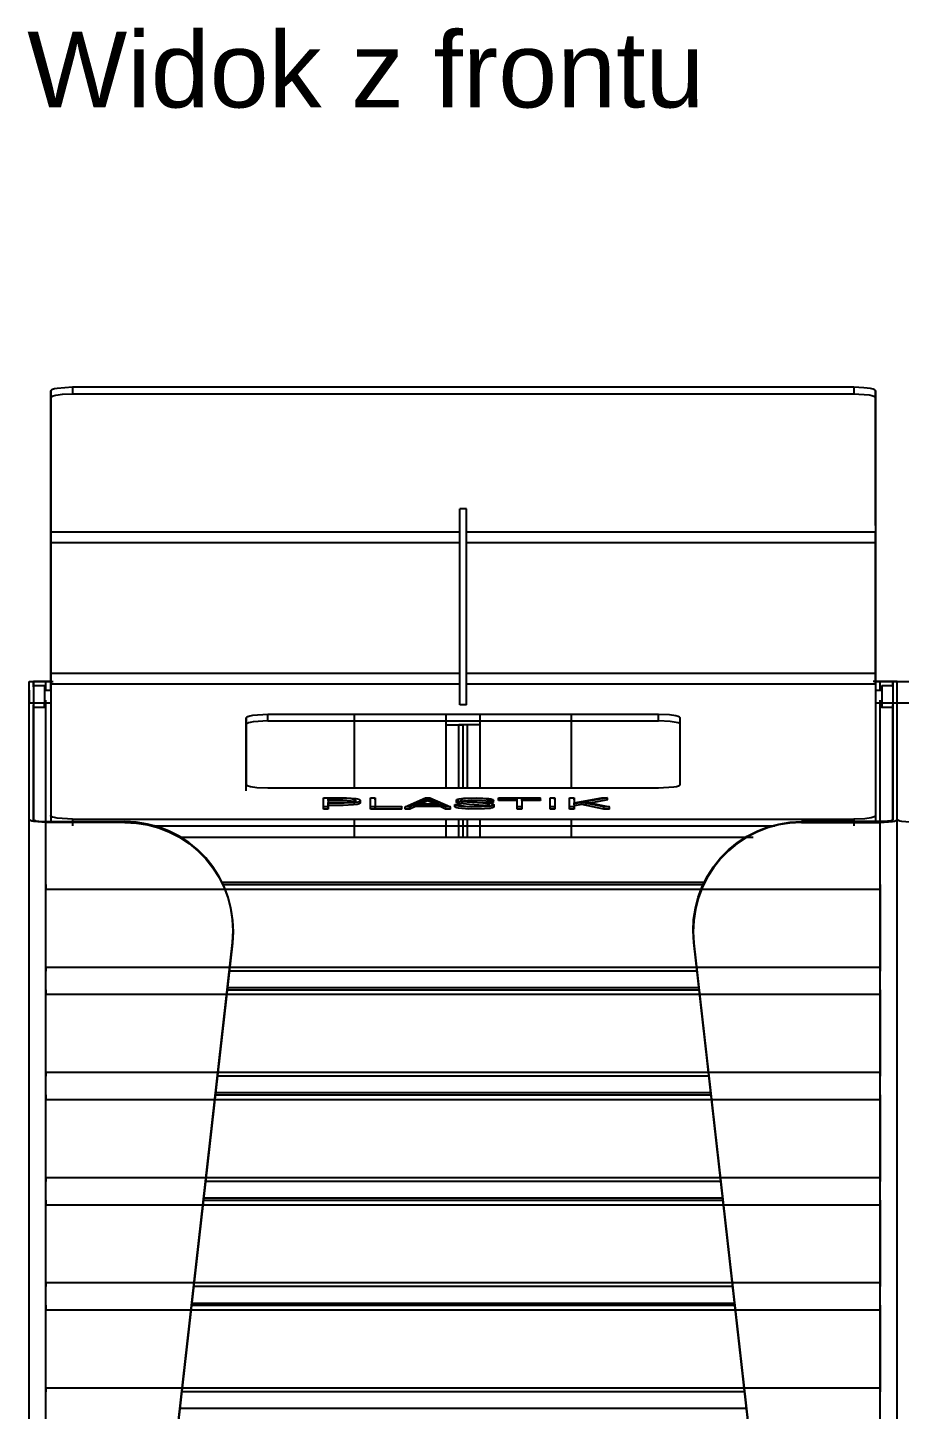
# Model space of a CAD drawing. Header units: millimetres. Extents: x 10366 to 23682, y 24552 to 29690.
# Drawn here: x 12133 to 12534, y 27628 to 28265 of the extents above; entities that cross this region are included whole.
import ezdxf

# ---------------------------------------------------------------- set-up
doc = ezdxf.new("R2010")
doc.units = ezdxf.units.MM
doc.header["$LTSCALE"] = 3
doc.layers.add('DomyÅ›lny', color=7, linetype='Continuous')
doc.styles.get("Standard").update_dxf_attribs({"font": 'arial.ttf'})

msp = doc.modelspace()

# ---------------------------------------------------------------- linework, layer by layer
at = {"layer": 'DomyÅ›lny'}
for p, q in [((12513.38, 28099.29), (12153.38, 28099.29)), ((12153.38, 28099.29), (12153.38, 28096.34)), ((12513.38, 28099.29), (12513.38, 28096.34)), ((12143.38, 28035.55), (12143.38, 28097.6)), ((12143.38, 28097.6), (12143.38, 28094.64)), ((12143.38, 28094.64), (12143.38, 28032.59)), ((12153.38, 28096.34), (12513.38, 28096.34)), ((12523.38, 28035.55), (12523.38, 28097.6)), ((12523.38, 28097.6), (12523.38, 28094.64)), ((12523.38, 28094.64), (12523.38, 28032.59)), ((12334.88, 28043.27), (12331.88, 28043.27)), ((12331.88, 27952.86), (12331.88, 28043.27)), ((12331.88, 28033.8), (12331.88, 28043.27)), ((12334.88, 27952.86), (12334.88, 28043.27)), ((12334.88, 28033.8), (12334.88, 28043.27)), ((12143.38, 28032.59), (12331.88, 28032.59)), ((12334.88, 28032.59), (12523.38, 28032.59)), ((12143.38, 27967.47), (12143.38, 28027.65)), ((12143.38, 28027.65), (12143.38, 27967.47)), ((12143.38, 28027.65), (12331.88, 28027.65)), ((12334.88, 28027.65), (12523.38, 28027.65)), ((12523.38, 27967.47), (12523.38, 28027.65)), ((12523.38, 28027.65), (12523.38, 27967.47)), ((12143.38, 27967.47), (12331.88, 27967.47)), ((12334.88, 27967.47), (12523.38, 27967.47)), ((12133.38, 27963.59), (12135.38, 27963.59)), ((12133.38, 27899.94), (12133.38, 27963.59)), ((12133.38, 27189.82), (12133.38, 27963.59)), ((12135.38, 27963.59), (12135.38, 27899.94)), ((12135.38, 27961.1), (12135.38, 27963.59)), ((12135.38, 27961.67), (12140.38, 27961.67)), ((12140.38, 27959.67), (12143.38, 27959.67)), ((12143.62, 27963.59), (12141.14, 27963.59)), ((12141.14, 27959.67), (12141.14, 27963.59)), ((12141.14, 27963.59), (12144.38, 27963.59)), ((12143.38, 27962.53), (12143.38, 27901.72)), ((12143.38, 27962.53), (12331.88, 27962.53)), ((12334.88, 27962.53), (12523.38, 27962.53)), ((12525.62, 27963.59), (12522.26, 27963.59)), ((12523.01, 27963.59), (12525.62, 27963.59)), ((12523.38, 27962.53), (12523.38, 27901.72)), ((12523.38, 27959.67), (12526.38, 27959.67)), ((12525.62, 27959.67), (12525.62, 27963.59)), ((12526.38, 27961.67), (12531.38, 27961.67)), ((12531.38, 27963.59), (12533.38, 27963.59)), ((12531.38, 27963.59), (12531.38, 27899.94)), ((12531.38, 27961.1), (12531.38, 27963.59)), ((12533.38, 27899.94), (12533.38, 27963.59)), ((12533.38, 27899.94), (12533.38, 27963.59)), ((12533.38, 27963.59), (12535.38, 27963.59)), ((12143.38, 27953.67), (12133.38, 27953.67)), ((12140.38, 27953.67), (12135.38, 27953.67)), ((12135.38, 27899.05), (12135.38, 27952.77)), ((12141.14, 27898.61), (12141.14, 27955.04)), ((12334.88, 27952.86), (12331.88, 27952.86)), ((12533.38, 27953.67), (12523.38, 27953.67)), ((12525.62, 27898.61), (12525.62, 27955.04)), ((12531.38, 27953.67), (12526.38, 27953.67)), ((12531.38, 27899.05), (12531.38, 27952.77)), ((12543.38, 27953.67), (12533.38, 27953.67)), ((12140.38, 27951.67), (12135.38, 27951.67)), ((12233.38, 27946.72), (12233.38, 27916.16)), ((12233.38, 27943.77), (12233.38, 27946.72)), ((12423.38, 27948.42), (12243.38, 27948.42)), ((12243.38, 27945.46), (12243.38, 27948.42)), ((12243.38, 27945.46), (12423.38, 27945.46)), ((12283.38, 27914.47), (12283.38, 27948.42)), ((12325.62, 27943.59), (12325.62, 27948.42)), ((12325.62, 27943.59), (12325.62, 27948.42)), ((12341.14, 27943.59), (12341.14, 27948.42)), ((12341.14, 27943.59), (12341.14, 27948.42)), ((12383.38, 27914.47), (12383.38, 27948.42)), ((12423.38, 27945.46), (12423.38, 27948.42)), ((12433.38, 27916.16), (12433.38, 27946.72)), ((12433.38, 27943.77), (12433.38, 27946.72)), ((12531.38, 27951.67), (12526.38, 27951.67)), ((12233.38, 27913.21), (12233.38, 27943.77)), ((12325.62, 27914.47), (12325.62, 27943.59)), ((12333.38, 27943.59), (12331.38, 27943.59)), ((12331.38, 27914.47), (12331.38, 27943.59)), ((12333.38, 27914.47), (12333.38, 27943.59)), ((12335.38, 27943.59), (12333.38, 27943.59)), ((12333.38, 27914.47), (12333.38, 27943.59)), ((12335.38, 27914.47), (12335.38, 27943.59)), ((12341.14, 27914.47), (12341.14, 27943.59)), ((12243.38, 27914.47), (12423.38, 27914.47)), ((12269.04, 27905.71), (12269.04, 27909.94)), ((12269.04, 27908.96), (12269.04, 27909.94)), ((12269.04, 27904.73), (12269.04, 27908.96)), ((12271.16, 27908.65), (12271.16, 27909.64)), ((12271.16, 27909.64), (12271.16, 27907.74)), ((12271.16, 27906.75), (12271.16, 27907.74)), ((12271.16, 27907.44), (12271.16, 27905.71)), ((12271.16, 27906.45), (12271.16, 27907.44)), ((12285.97, 27908.68), (12285.97, 27907.69)), ((12290.7, 27908.96), (12290.7, 27909.94)), ((12290.7, 27909.94), (12292.82, 27909.94)), ((12290.7, 27905.71), (12290.7, 27909.94)), ((12290.7, 27904.73), (12290.7, 27908.96)), ((12292.82, 27908.96), (12292.82, 27909.94)), ((12292.82, 27909.94), (12292.82, 27906.01)), ((12292.82, 27908.96), (12292.82, 27905.03)), ((12306.58, 27905.71), (12316.04, 27909.94)), ((12317.03, 27909.51), (12312.02, 27907.2)), ((12317.03, 27908.52), (12312.02, 27906.22)), ((12312.02, 27907.2), (12322.05, 27907.2)), ((12316.04, 27909.94), (12318.05, 27909.94)), ((12322.05, 27907.2), (12317.03, 27909.51)), ((12317.03, 27908.52), (12317.03, 27909.51)), ((12322.05, 27906.22), (12317.03, 27908.52)), ((12318.05, 27909.94), (12327.51, 27905.71)), ((12330.32, 27907.93), (12330.32, 27908.91)), ((12332.45, 27907.93), (12332.45, 27908.91)), ((12347.31, 27908.74), (12345.18, 27908.74)), ((12345.18, 27907.75), (12345.18, 27908.74)), ((12347.31, 27907.75), (12345.18, 27907.75)), ((12347.31, 27907.75), (12347.31, 27908.74)), ((12349.74, 27909.94), (12368.97, 27909.94)), ((12349.74, 27908.96), (12349.74, 27909.94)), ((12358.29, 27909.64), (12349.74, 27909.64)), ((12349.74, 27908.65), (12349.74, 27909.64)), ((12349.74, 27908.65), (12349.74, 27908.96)), ((12358.29, 27908.65), (12349.74, 27908.65)), ((12358.29, 27905.71), (12358.29, 27909.64)), ((12358.29, 27908.65), (12358.29, 27909.64)), ((12358.29, 27904.73), (12358.29, 27908.65)), ((12368.97, 27909.64), (12360.41, 27909.64)), ((12360.41, 27909.64), (12360.41, 27905.71)), ((12360.41, 27908.65), (12360.41, 27909.64)), ((12368.97, 27908.65), (12360.41, 27908.65)), ((12360.41, 27908.65), (12360.41, 27904.73)), ((12368.97, 27908.96), (12368.97, 27909.94)), ((12368.97, 27908.65), (12368.97, 27909.64)), ((12368.97, 27908.96), (12368.97, 27908.65)), ((12373.47, 27908.96), (12373.47, 27909.94)), ((12373.47, 27909.94), (12375.59, 27909.94)), ((12373.47, 27905.71), (12373.47, 27909.94)), ((12373.47, 27904.73), (12373.47, 27908.96)), ((12375.59, 27908.96), (12375.59, 27909.94)), ((12375.59, 27909.94), (12375.59, 27905.71)), ((12375.59, 27908.96), (12375.59, 27904.73)), ((12382.37, 27905.71), (12382.37, 27909.94)), ((12382.37, 27909.94), (12384.48, 27909.94)), ((12382.37, 27908.96), (12382.37, 27909.94)), ((12382.37, 27904.73), (12382.37, 27908.96)), ((12384.48, 27909.94), (12384.48, 27907.66)), ((12384.48, 27907.66), (12397.29, 27909.94)), ((12384.48, 27908.96), (12384.48, 27909.94)), ((12388, 27907.81), (12384.48, 27907.23)), ((12384.48, 27906.68), (12384.48, 27907.66)), ((12384.48, 27907.23), (12384.48, 27905.71)), ((12398.18, 27905.71), (12388, 27907.81)), ((12388, 27906.83), (12388, 27907.81)), ((12399.95, 27909.94), (12389.48, 27908.06)), ((12399.95, 27908.96), (12389.48, 27907.07)), ((12389.48, 27908.06), (12400.76, 27905.71)), ((12397.29, 27909.94), (12399.95, 27909.94)), ((12399.95, 27908.96), (12399.95, 27909.94)), ((12143.38, 27901.72), (12143.38, 27898.76)), ((12271.16, 27905.71), (12269.04, 27905.71)), ((12269.04, 27904.73), (12269.04, 27905.71)), ((12271.16, 27904.73), (12269.04, 27904.73)), ((12271.16, 27906.45), (12271.16, 27904.73)), ((12271.16, 27904.73), (12271.16, 27905.71)), ((12305.17, 27905.71), (12290.7, 27905.71)), ((12290.7, 27904.73), (12290.7, 27905.71)), ((12305.17, 27904.73), (12290.7, 27904.73)), ((12292.82, 27906.01), (12305.17, 27906.01)), ((12292.82, 27905.03), (12292.82, 27906.01)), ((12305.17, 27906.01), (12305.17, 27905.71)), ((12305.17, 27905.03), (12305.17, 27906.01)), ((12305.17, 27904.73), (12305.17, 27905.71)), ((12308.79, 27905.71), (12306.58, 27905.71)), ((12306.58, 27904.73), (12306.58, 27905.71)), ((12308.79, 27904.73), (12306.58, 27904.73)), ((12311.37, 27906.9), (12308.79, 27905.71)), ((12311.37, 27905.91), (12308.79, 27904.73)), ((12308.79, 27904.73), (12308.79, 27905.71)), ((12322.72, 27906.9), (12311.37, 27906.9)), ((12311.37, 27905.91), (12311.37, 27906.9)), ((12322.72, 27905.91), (12311.37, 27905.91)), ((12325.31, 27905.71), (12322.72, 27906.9)), ((12322.72, 27905.91), (12322.72, 27906.9)), ((12325.31, 27904.73), (12322.72, 27905.91)), ((12327.51, 27905.71), (12325.31, 27905.71)), ((12325.31, 27904.73), (12325.31, 27905.71)), ((12327.51, 27904.73), (12325.31, 27904.73)), ((12327.51, 27904.73), (12327.51, 27905.71)), ((12329.53, 27906.92), (12331.65, 27906.92)), ((12329.53, 27905.93), (12329.53, 27906.92)), ((12331.65, 27905.93), (12331.65, 27906.92)), ((12345.33, 27905.77), (12345.33, 27906.75)), ((12347.46, 27906.76), (12347.46, 27905.77)), ((12360.41, 27905.71), (12358.29, 27905.71)), ((12358.29, 27904.73), (12358.29, 27905.71)), ((12360.41, 27904.73), (12358.29, 27904.73)), ((12360.41, 27904.73), (12360.41, 27905.71)), ((12375.59, 27905.71), (12373.47, 27905.71)), ((12373.47, 27904.73), (12373.47, 27905.71)), ((12375.59, 27904.73), (12373.47, 27904.73)), ((12375.59, 27904.73), (12375.59, 27905.71)), ((12384.48, 27905.71), (12382.37, 27905.71)), ((12382.37, 27904.73), (12382.37, 27905.71)), ((12384.48, 27904.73), (12382.37, 27904.73)), ((12388, 27906.83), (12384.48, 27906.24)), ((12384.48, 27906.24), (12384.48, 27904.73)), ((12384.48, 27904.73), (12384.48, 27905.71)), ((12398.18, 27904.73), (12388, 27906.83)), ((12400.76, 27905.71), (12398.18, 27905.71)), ((12398.18, 27904.73), (12398.18, 27905.71)), ((12400.76, 27904.73), (12398.18, 27904.73)), ((12400.76, 27904.73), (12400.76, 27905.71)), ((12523.38, 27901.72), (12523.38, 27898.76)), ((12133.38, 27189.82), (12133.38, 27899.94)), ((12141.14, 27898.95), (12177.5, 27898.95)), ((12177.46, 27898.61), (12141.14, 27898.61)), ((12141.14, 27189.82), (12141.14, 27898.61)), ((12153.38, 27900.02), (12153.38, 27897.06)), ((12153.38, 27900.02), (12513.38, 27900.02)), ((12189.79, 27897.06), (12476.97, 27897.06)), ((12283.38, 27891.82), (12283.38, 27900.02)), ((12325.62, 27891.82), (12325.62, 27900.02)), ((12331.38, 27891.82), (12331.38, 27900.02)), ((12333.38, 27891.82), (12333.38, 27900.02)), ((12333.38, 27891.82), (12333.38, 27900.02)), ((12335.38, 27891.82), (12335.38, 27900.02)), ((12341.14, 27891.82), (12341.14, 27900.02)), ((12383.38, 27891.82), (12383.38, 27900.02)), ((12525.62, 27898.95), (12489.26, 27898.95)), ((12489.29, 27898.61), (12525.62, 27898.61)), ((12513.38, 27900.02), (12513.38, 27897.06)), ((12525.62, 27189.82), (12525.62, 27898.61)), ((12533.38, 27189.82), (12533.38, 27899.94)), ((12533.38, 27189.82), (12533.38, 27899.94)), ((12202.57, 27891.82), (12466.98, 27891.82)), ((12202.57, 27891.82), (12466.98, 27891.82)), ((12222.08, 27871), (12444.68, 27871)), ((12222.08, 27871), (12444.68, 27871)), ((12222.58, 27869.96), (12444.18, 27869.96)), ((12141.14, 27867.84), (12525.62, 27867.84)), ((12141.14, 27831.91), (12141.14, 27867.84)), ((12525.62, 27867.84), (12525.62, 27831.91)), ((12154.38, 27198.7), (12227.09, 27843.24)), ((12227.05, 27842.9), (12154.38, 27198.7)), ((12227.05, 27842.9), (12227.09, 27843.24)), ((12439.7, 27842.9), (12439.66, 27843.24)), ((12512.38, 27198.7), (12439.66, 27843.24)), ((12439.7, 27842.9), (12512.38, 27198.7)), ((12141.14, 27831.91), (12525.62, 27831.91)), ((12441.15, 27830.04), (12225.6, 27830.04)), ((12141.14, 27783.39), (12141.14, 27819.32)), ((12141.14, 27819.32), (12525.62, 27819.32)), ((12224.63, 27821.44), (12442.12, 27821.44)), ((12224.75, 27822.48), (12442.01, 27822.48)), ((12224.75, 27822.48), (12442.01, 27822.48)), ((12525.62, 27819.32), (12525.62, 27783.39)), ((12141.14, 27783.39), (12525.62, 27783.39)), ((12446.63, 27781.52), (12220.13, 27781.52)), ((12219.28, 27773.96), (12447.48, 27773.96)), ((12219.28, 27773.96), (12447.48, 27773.96)), ((12141.14, 27734.87), (12141.14, 27770.8)), ((12141.14, 27770.8), (12525.62, 27770.8)), ((12219.16, 27772.92), (12447.6, 27772.92)), ((12525.62, 27770.8), (12525.62, 27734.87)), ((12141.14, 27734.87), (12525.62, 27734.87)), ((12452.1, 27733), (12214.66, 27733)), ((12141.14, 27686.35), (12141.14, 27722.28)), ((12141.14, 27722.28), (12525.62, 27722.28)), ((12213.69, 27724.4), (12453.07, 27724.4)), ((12213.8, 27725.44), (12452.95, 27725.44)), ((12213.8, 27725.44), (12452.95, 27725.44)), ((12525.62, 27722.28), (12525.62, 27686.35)), ((12141.14, 27686.35), (12525.62, 27686.35)), ((12457.57, 27684.48), (12209.18, 27684.48)), ((12141.14, 27637.83), (12141.14, 27673.76)), ((12141.14, 27673.76), (12525.62, 27673.76)), ((12208.21, 27675.88), (12458.54, 27675.88)), ((12208.33, 27676.92), (12458.43, 27676.92)), ((12208.33, 27676.92), (12458.43, 27676.92)), ((12525.62, 27673.76), (12525.62, 27637.83)), ((12141.14, 27637.83), (12525.62, 27637.83)), ((12463.05, 27635.96), (12203.71, 27635.96)), ((12202.86, 27628.4), (12463.9, 27628.4)), ((12202.86, 27628.4), (12463.9, 27628.4))]:
    msp.add_line(p, q, dxfattribs=at)
for points in [[(12153.38, 28099.29, 0), (12146.31, 28098.8, 0), (12145.01, 28098.53, 0), (12144.08, 28098.22, 0), (12143.77, 28098.07, 0), (12143.64, 28097.99, 0), (12143.55, 28097.91, 0), (12143.47, 28097.83, 0), (12143.44, 28097.79, 0), (12143.42, 28097.75, 0), (12143.4, 28097.71, 0), (12143.39, 28097.68, 0), (12143.38, 28097.64, 0), (12143.38, 28097.6, 0)], [(12523.38, 28097.6, 0), (12523.38, 28097.64, 0), (12523.37, 28097.68, 0), (12523.36, 28097.71, 0), (12523.34, 28097.75, 0), (12523.32, 28097.79, 0), (12523.29, 28097.83, 0), (12523.21, 28097.91, 0), (12523.11, 28097.99, 0), (12522.99, 28098.07, 0), (12522.68, 28098.22, 0), (12522.26, 28098.38, 0), (12521.14, 28098.67, 0), (12517.97, 28099.1, 0), (12513.38, 28099.29, 0)], [(12143.38, 28094.64, 0), (12143.38, 28094.68, 0), (12143.39, 28094.72, 0), (12143.4, 28094.76, 0), (12143.42, 28094.8, 0), (12143.44, 28094.83, 0), (12143.47, 28094.87, 0), (12143.55, 28094.95, 0), (12143.64, 28095.03, 0), (12143.77, 28095.11, 0), (12144.08, 28095.27, 0), (12144.5, 28095.42, 0), (12145.62, 28095.71, 0), (12148.79, 28096.15, 0), (12153.38, 28096.34, 0)], [(12513.38, 28096.34, 0), (12520.45, 28095.84, 0), (12521.75, 28095.57, 0), (12522.68, 28095.27, 0), (12522.99, 28095.11, 0), (12523.11, 28095.03, 0), (12523.21, 28094.95, 0), (12523.29, 28094.87, 0), (12523.32, 28094.83, 0), (12523.34, 28094.8, 0), (12523.36, 28094.76, 0), (12523.37, 28094.72, 0), (12523.38, 28094.68, 0), (12523.38, 28094.64, 0)], [(12143.38, 28027.65, 0), (12143.38, 28035.55, 0)], [(12523.38, 28035.55, 0), (12523.38, 28035.22, 0), (12523.38, 28033.84, 0), (12523.38, 28027.65, 0)], [(12143.38, 28032.59, 0), (12143.38, 28032.39, 0), (12143.38, 28031.52, 0), (12143.38, 28027.65, 0)], [(12523.38, 28027.65, 0), (12523.38, 28032.59, 0)], [(12143.38, 27959.57, 0), (12143.38, 27959.9, 0), (12143.38, 27961.28, 0), (12143.38, 27967.47, 0)], [(12143.38, 27967.47, 0), (12143.38, 27962.53, 0)], [(12523.38, 27967.47, 0), (12523.38, 27959.57, 0)], [(12523.38, 27962.53, 0), (12523.38, 27962.74, 0), (12523.38, 27963.6, 0), (12523.38, 27967.47, 0)], [(12133.38, 27963.59, 0), (12133.38, 27963.59, 0), (12133.38, 27963.59, 0), (12133.38, 27963.59, 0), (12133.38, 27963.59, 0), (12133.38, 27963.59, 0), (12133.38, 27963.59, 0), (12133.38, 27963.59, 0), (12133.38, 27963.59, 0), (12133.38, 27963.59, 0), (12133.38, 27963.59, 0), (12133.39, 27963.59, 0), (12133.44, 27963.59, 0), (12133.96, 27963.59, 0), (12136.34, 27963.59, 0), (12141.14, 27963.59, 0)], [(12141.14, 27963.59, 0), (12135.38, 27963.59, 0)], [(12140.38, 27961.67, 0), (12140.38, 27961.67, 0), (12140.38, 27961.67, 0), (12140.38, 27961.67, 0), (12140.38, 27961.67, 0), (12140.38, 27961.67, 0), (12140.38, 27961.67, 0), (12140.38, 27961.67, 0), (12140.38, 27961.67, 0), (12140.38, 27961.67, 0), (12140.38, 27961.67, 0), (12140.38, 27961.67, 0), (12140.38, 27961.66, 0), (12140.38, 27961.61, 0), (12140.38, 27961.42, 0), (12140.38, 27960.63, 0), (12140.38, 27954.68, 0), (12140.38, 27951.7, 0), (12140.38, 27951.68, 0), (12140.38, 27951.67, 0), (12140.38, 27951.67, 0), (12140.38, 27951.67, 0), (12140.38, 27951.67, 0), (12140.38, 27951.67, 0), (12140.38, 27951.67, 0), (12140.38, 27951.67, 0), (12140.38, 27951.67, 0), (12140.38, 27951.67, 0), (12140.38, 27951.67, 0), (12140.38, 27951.67, 0), (12140.38, 27951.67, 0), (12140.38, 27951.67, 0), (12140.38, 27951.67, 0), (12140.38, 27951.67, 0), (12140.38, 27951.67, 0), (12140.38, 27951.67, 0), (12140.38, 27951.68, 0), (12140.38, 27951.69, 0), (12140.38, 27951.73, 0), (12140.38, 27951.92, 0), (12140.38, 27953.67, 0)], [(12140.38, 27959.67, 0), (12140.38, 27959.67, 0), (12140.38, 27959.67, 0), (12140.38, 27959.67, 0), (12140.38, 27959.67, 0), (12140.38, 27959.67, 0), (12140.38, 27959.67, 0), (12140.38, 27959.67, 0), (12140.38, 27959.67, 0), (12140.38, 27959.67, 0), (12140.38, 27959.67, 0), (12140.38, 27959.67, 0), (12140.38, 27959.67, 0), (12140.38, 27959.65, 0), (12140.38, 27959.59, 0), (12140.38, 27959.3, 0), (12140.38, 27953.67, 0)], [(12533.38, 27963.59, 0), (12533.38, 27963.59, 0), (12533.38, 27963.59, 0), (12533.38, 27963.59, 0), (12533.38, 27963.59, 0), (12533.38, 27963.59, 0), (12533.38, 27963.59, 0), (12533.38, 27963.59, 0), (12533.38, 27963.59, 0), (12533.38, 27963.59, 0), (12533.38, 27963.59, 0), (12533.36, 27963.59, 0), (12533.32, 27963.59, 0), (12532.8, 27963.59, 0), (12530.42, 27963.59, 0), (12525.62, 27963.59, 0)], [(12525.62, 27963.59, 0), (12531.38, 27963.59, 0)], [(12526.38, 27961.67, 0), (12526.38, 27961.67, 0), (12526.38, 27961.67, 0), (12526.38, 27961.67, 0), (12526.38, 27961.67, 0), (12526.38, 27961.67, 0), (12526.38, 27961.67, 0), (12526.38, 27961.67, 0), (12526.38, 27961.67, 0), (12526.38, 27961.67, 0), (12526.38, 27961.67, 0), (12526.38, 27961.67, 0), (12526.38, 27961.66, 0), (12526.38, 27961.6, 0), (12526.38, 27961.38, 0), (12526.38, 27959, 0), (12526.38, 27952.64, 0), (12526.38, 27951.74, 0), (12526.38, 27951.68, 0), (12526.38, 27951.68, 0), (12526.38, 27951.67, 0), (12526.38, 27951.67, 0), (12526.38, 27951.67, 0), (12526.38, 27951.67, 0), (12526.38, 27951.67, 0), (12526.38, 27951.67, 0), (12526.38, 27951.67, 0), (12526.38, 27951.67, 0), (12526.38, 27951.67, 0), (12526.38, 27951.67, 0), (12526.38, 27951.67, 0), (12526.38, 27951.67, 0), (12526.38, 27951.67, 0), (12526.38, 27951.67, 0), (12526.38, 27951.67, 0), (12526.38, 27951.67, 0), (12526.38, 27951.68, 0), (12526.38, 27951.69, 0), (12526.38, 27951.74, 0), (12526.38, 27951.96, 0), (12526.38, 27952.89, 0), (12526.38, 27955.04, 0)], [(12526.38, 27959.67, 0), (12526.38, 27959.67, 0), (12526.38, 27959.67, 0), (12526.38, 27959.67, 0), (12526.38, 27959.67, 0), (12526.38, 27959.67, 0), (12526.38, 27959.67, 0), (12526.38, 27959.67, 0), (12526.38, 27959.67, 0), (12526.38, 27959.67, 0), (12526.38, 27959.67, 0), (12526.38, 27959.67, 0), (12526.38, 27959.67, 0), (12526.38, 27959.65, 0), (12526.38, 27959.59, 0), (12526.38, 27959.3, 0), (12526.38, 27953.67, 0)], [(12533.38, 27963.59, 0), (12533.38, 27963.59, 0), (12533.38, 27963.59, 0), (12533.38, 27963.59, 0), (12533.38, 27963.59, 0), (12533.38, 27963.59, 0), (12533.38, 27963.59, 0), (12533.38, 27963.59, 0), (12533.38, 27963.59, 0), (12533.38, 27963.59, 0), (12533.38, 27963.59, 0), (12533.39, 27963.59, 0), (12533.44, 27963.59, 0), (12533.96, 27963.59, 0), (12536.34, 27963.59, 0), (12541.14, 27963.59, 0)], [(12243.38, 27948.42, 0), (12236.31, 27947.92, 0), (12235.06, 27947.67, 0), (12234.14, 27947.37, 0), (12233.81, 27947.22, 0), (12233.68, 27947.13, 0), (12233.57, 27947.05, 0), (12233.49, 27946.97, 0), (12233.45, 27946.93, 0), (12233.43, 27946.89, 0), (12233.41, 27946.85, 0), (12233.39, 27946.81, 0), (12233.38, 27946.76, 0), (12233.38, 27946.72, 0)], [(12243.38, 27945.46, 0), (12236.59, 27945.01, 0), (12235.24, 27944.75, 0), (12234.23, 27944.45, 0), (12233.86, 27944.29, 0), (12233.72, 27944.2, 0), (12233.6, 27944.12, 0), (12233.5, 27944.03, 0), (12233.46, 27943.99, 0), (12233.43, 27943.94, 0), (12233.41, 27943.9, 0), (12233.39, 27943.85, 0), (12233.38, 27943.81, 0), (12233.38, 27943.77, 0)], [(12433.38, 27946.72, 0), (12433.38, 27946.76, 0), (12433.37, 27946.81, 0), (12433.35, 27946.85, 0), (12433.33, 27946.89, 0), (12433.3, 27946.93, 0), (12433.27, 27946.97, 0), (12433.19, 27947.05, 0), (12433.08, 27947.13, 0), (12432.79, 27947.29, 0), (12432.42, 27947.45, 0), (12431.41, 27947.73, 0), (12428.52, 27948.18, 0), (12423.38, 27948.42, 0)], [(12433.38, 27943.77, 0), (12433.38, 27943.8, 0), (12433.37, 27943.84, 0), (12433.35, 27943.88, 0), (12433.34, 27943.92, 0), (12433.31, 27943.96, 0), (12433.28, 27944, 0), (12433.21, 27944.08, 0), (12433.11, 27944.16, 0), (12432.85, 27944.31, 0), (12432.5, 27944.46, 0), (12431.57, 27944.74, 0), (12428.82, 27945.19, 0), (12423.38, 27945.46, 0)], [(12325.62, 27943.59, 0), (12333.38, 27943.59, 0)], [(12325.62, 27943.59, 0), (12331.38, 27943.59, 0)], [(12341.14, 27943.59, 0), (12333.38, 27943.59, 0)], [(12341.14, 27943.59, 0), (12335.38, 27943.59, 0)], [(12233.38, 27916.16, 0), (12233.38, 27916.12, 0), (12233.39, 27916.08, 0), (12233.41, 27916.04, 0), (12233.43, 27916, 0), (12233.45, 27915.96, 0), (12233.49, 27915.91, 0), (12233.57, 27915.83, 0), (12233.68, 27915.75, 0), (12233.96, 27915.59, 0), (12234.34, 27915.44, 0), (12235.35, 27915.15, 0), (12238.24, 27914.71, 0), (12243.38, 27914.47, 0)], [(12423.38, 27914.47, 0), (12430.45, 27914.96, 0), (12431.69, 27915.22, 0), (12432.62, 27915.51, 0), (12432.95, 27915.67, 0), (12433.08, 27915.75, 0), (12433.19, 27915.83, 0), (12433.27, 27915.91, 0), (12433.3, 27915.96, 0), (12433.33, 27916, 0), (12433.35, 27916.04, 0), (12433.37, 27916.08, 0), (12433.38, 27916.12, 0), (12433.38, 27916.16, 0)], [(12269.04, 27909.94, 0), (12279.65, 27909.92, 0), (12283.99, 27909.56, 0), (12284.73, 27909.42, 0), (12285.29, 27909.25, 0), (12285.51, 27909.16, 0), (12285.69, 27909.07, 0), (12285.76, 27909.02, 0), (12285.82, 27908.97, 0), (12285.88, 27908.91, 0), (12285.92, 27908.86, 0), (12285.95, 27908.81, 0), (12285.96, 27908.78, 0), (12285.96, 27908.75, 0), (12285.97, 27908.72, 0), (12285.97, 27908.7, 0), (12285.97, 27908.67, 0), (12285.97, 27908.64, 0), (12285.97, 27908.61, 0), (12285.96, 27908.58, 0), (12285.94, 27908.53, 0), (12285.9, 27908.47, 0), (12285.86, 27908.42, 0), (12285.81, 27908.37, 0), (12285.74, 27908.32, 0), (12285.58, 27908.22, 0), (12285.39, 27908.13, 0), (12284.87, 27907.97, 0), (12283.34, 27907.7, 0), (12278.48, 27907.44, 0), (12271.16, 27907.44, 0)], [(12271.16, 27907.74, 0), (12279.62, 27907.77, 0), (12281.46, 27907.89, 0), (12282.8, 27908.08, 0), (12283.27, 27908.21, 0), (12283.45, 27908.28, 0), (12283.6, 27908.35, 0), (12283.72, 27908.43, 0), (12283.76, 27908.47, 0), (12283.8, 27908.51, 0), (12283.83, 27908.55, 0), (12283.85, 27908.59, 0), (12283.85, 27908.61, 0), (12283.86, 27908.64, 0), (12283.86, 27908.66, 0), (12283.86, 27908.68, 0), (12283.86, 27908.7, 0), (12283.86, 27908.73, 0), (12283.85, 27908.75, 0), (12283.84, 27908.77, 0), (12283.82, 27908.81, 0), (12283.79, 27908.85, 0), (12283.75, 27908.9, 0), (12283.7, 27908.94, 0), (12283.58, 27909.01, 0), (12283.42, 27909.09, 0), (12283, 27909.22, 0), (12281.77, 27909.44, 0), (12277.88, 27909.64, 0), (12271.16, 27909.64, 0)], [(12283.86, 27907.69, 0), (12283.86, 27907.71, 0), (12283.86, 27907.73, 0), (12283.85, 27907.76, 0), (12283.84, 27907.78, 0), (12283.82, 27907.82, 0), (12283.79, 27907.86, 0), (12283.75, 27907.9, 0), (12283.71, 27907.94, 0), (12283.59, 27908.02, 0), (12283.43, 27908.09, 0), (12283.02, 27908.23, 0), (12281.79, 27908.45, 0), (12277.9, 27908.65, 0), (12271.16, 27908.65, 0)], [(12285.97, 27907.69, 0), (12285.97, 27907.64, 0), (12285.95, 27907.59, 0), (12285.93, 27907.53, 0), (12285.9, 27907.48, 0), (12285.86, 27907.43, 0), (12285.81, 27907.39, 0), (12285.68, 27907.29, 0), (12285.51, 27907.2, 0), (12285.07, 27907.04, 0), (12284.48, 27906.89, 0), (12282.87, 27906.66, 0), (12278.05, 27906.45, 0), (12271.16, 27906.45, 0)], [(12345.18, 27908.74, 0), (12345.18, 27908.76, 0), (12345.17, 27908.78, 0), (12345.17, 27908.8, 0), (12345.16, 27908.83, 0), (12345.15, 27908.85, 0), (12345.12, 27908.89, 0), (12345.08, 27908.93, 0), (12345.03, 27908.97, 0), (12344.98, 27909.01, 0), (12344.84, 27909.09, 0), (12344.66, 27909.16, 0), (12344.18, 27909.29, 0), (12342.8, 27909.51, 0), (12338.73, 27909.7, 0), (12334.43, 27909.51, 0), (12333.1, 27909.3, 0), (12332.88, 27909.23, 0), (12332.71, 27909.17, 0), (12332.58, 27909.1, 0), (12332.53, 27909.06, 0), (12332.5, 27909.02, 0), (12332.48, 27909, 0), (12332.47, 27908.98, 0), (12332.46, 27908.96, 0), (12332.46, 27908.94, 0), (12332.45, 27908.92, 0), (12332.45, 27908.9, 0), (12332.46, 27908.88, 0), (12332.46, 27908.87, 0), (12332.47, 27908.85, 0), (12332.48, 27908.83, 0), (12332.5, 27908.81, 0), (12332.51, 27908.79, 0), (12332.56, 27908.76, 0), (12332.61, 27908.72, 0), (12332.75, 27908.65, 0), (12332.93, 27908.59, 0), (12333.44, 27908.47, 0), (12335.01, 27908.28, 0), (12344.7, 27907.63, 0), (12345.99, 27907.44, 0), (12346.88, 27907.22, 0), (12347.17, 27907.09, 0), (12347.28, 27907.03, 0), (12347.37, 27906.96, 0), (12347.4, 27906.92, 0), (12347.42, 27906.89, 0), (12347.44, 27906.85, 0), (12347.45, 27906.81, 0), (12347.46, 27906.77, 0), (12347.46, 27906.76, 0), (12347.46, 27906.74, 0), (12347.46, 27906.71, 0), (12347.45, 27906.69, 0), (12347.44, 27906.67, 0), (12347.42, 27906.63, 0), (12347.39, 27906.6, 0), (12347.36, 27906.56, 0), (12347.31, 27906.52, 0), (12347.2, 27906.45, 0), (12347.05, 27906.37, 0), (12346.66, 27906.24, 0), (12345.48, 27906.01, 0), (12341.85, 27905.71, 0), (12337.12, 27905.67, 0), (12332.92, 27905.91, 0), (12331.46, 27906.1, 0), (12330.39, 27906.34, 0), (12330.02, 27906.47, 0), (12329.87, 27906.54, 0), (12329.75, 27906.61, 0), (12329.66, 27906.69, 0), (12329.62, 27906.73, 0), (12329.59, 27906.76, 0), (12329.56, 27906.8, 0), (12329.55, 27906.84, 0), (12329.54, 27906.88, 0), (12329.53, 27906.92, 0)], [(12345.33, 27906.75, 0), (12345.33, 27906.78, 0), (12345.32, 27906.8, 0), (12345.32, 27906.82, 0), (12345.3, 27906.85, 0), (12345.29, 27906.87, 0), (12345.27, 27906.89, 0), (12345.22, 27906.94, 0), (12345.16, 27906.98, 0), (12345.08, 27907.02, 0), (12344.88, 27907.1, 0), (12344.32, 27907.24, 0), (12342.38, 27907.46, 0), (12335.2, 27907.89, 0), (12332.64, 27908.13, 0), (12331.61, 27908.3, 0), (12330.88, 27908.49, 0), (12330.62, 27908.59, 0), (12330.53, 27908.64, 0), (12330.45, 27908.7, 0), (12330.39, 27908.76, 0), (12330.37, 27908.79, 0), (12330.35, 27908.81, 0), (12330.34, 27908.84, 0), (12330.33, 27908.87, 0), (12330.32, 27908.9, 0), (12330.33, 27908.93, 0), (12330.33, 27908.96, 0), (12330.34, 27908.99, 0), (12330.35, 27909.02, 0), (12330.37, 27909.05, 0), (12330.39, 27909.07, 0), (12330.45, 27909.13, 0), (12330.53, 27909.18, 0), (12330.62, 27909.23, 0), (12330.85, 27909.33, 0), (12331.52, 27909.51, 0), (12333.63, 27909.8, 0), (12339.75, 27909.99, 0), (12345.17, 27909.61, 0), (12346.09, 27909.42, 0), (12346.76, 27909.21, 0), (12347, 27909.1, 0), (12347.09, 27909.04, 0), (12347.17, 27908.98, 0), (12347.23, 27908.92, 0), (12347.25, 27908.89, 0), (12347.27, 27908.86, 0), (12347.29, 27908.83, 0), (12347.3, 27908.8, 0), (12347.3, 27908.77, 0), (12347.31, 27908.74, 0)], [(12345.33, 27905.77, 0), (12345.33, 27905.79, 0), (12345.32, 27905.81, 0), (12345.32, 27905.83, 0), (12345.31, 27905.85, 0), (12345.29, 27905.88, 0), (12345.28, 27905.9, 0), (12345.23, 27905.94, 0), (12345.18, 27905.98, 0), (12345.11, 27906.02, 0), (12344.94, 27906.09, 0), (12344.45, 27906.22, 0), (12342.81, 27906.44, 0), (12336.23, 27906.84, 0), (12331.94, 27907.25, 0), (12331.23, 27907.4, 0), (12330.73, 27907.56, 0), (12330.55, 27907.64, 0), (12330.48, 27907.69, 0), (12330.43, 27907.73, 0), (12330.38, 27907.78, 0), (12330.36, 27907.8, 0), (12330.35, 27907.83, 0), (12330.34, 27907.85, 0), (12330.33, 27907.88, 0), (12330.33, 27907.9, 0), (12330.32, 27907.93, 0)], [(12345.18, 27907.75, 0), (12345.17, 27907.78, 0), (12345.17, 27907.8, 0), (12345.16, 27907.83, 0), (12345.15, 27907.85, 0), (12345.14, 27907.88, 0), (12345.12, 27907.9, 0), (12345.08, 27907.95, 0), (12345.02, 27907.99, 0), (12344.95, 27908.04, 0), (12344.78, 27908.13, 0), (12344.56, 27908.21, 0), (12343.97, 27908.35, 0), (12342.24, 27908.58, 0), (12337.18, 27908.69, 0), (12333.7, 27908.43, 0), (12333.16, 27908.32, 0), (12332.77, 27908.2, 0), (12332.63, 27908.14, 0), (12332.58, 27908.11, 0), (12332.53, 27908.07, 0), (12332.5, 27908.04, 0), (12332.48, 27908.02, 0), (12332.47, 27908, 0), (12332.46, 27907.98, 0), (12332.46, 27907.97, 0), (12332.45, 27907.95, 0), (12332.45, 27907.93, 0)], [(12153.38, 27900.02, 0), (12146.22, 27900.53, 0), (12145.01, 27900.79, 0), (12144.11, 27901.08, 0), (12143.8, 27901.23, 0), (12143.67, 27901.31, 0), (12143.57, 27901.39, 0), (12143.49, 27901.47, 0), (12143.45, 27901.51, 0), (12143.43, 27901.55, 0), (12143.41, 27901.59, 0), (12143.39, 27901.64, 0), (12143.38, 27901.68, 0), (12143.38, 27901.72, 0)], [(12347.46, 27905.77, 0), (12347.46, 27905.74, 0), (12347.45, 27905.71, 0), (12347.44, 27905.68, 0), (12347.42, 27905.65, 0), (12347.4, 27905.61, 0), (12347.37, 27905.58, 0), (12347.3, 27905.53, 0), (12347.21, 27905.47, 0), (12346.97, 27905.36, 0), (12346.65, 27905.25, 0), (12345.78, 27905.07, 0), (12343.18, 27904.79, 0), (12336.05, 27904.72, 0), (12331.23, 27905.15, 0), (12330.49, 27905.32, 0), (12329.96, 27905.51, 0), (12329.77, 27905.61, 0), (12329.7, 27905.66, 0), (12329.64, 27905.72, 0), (12329.59, 27905.77, 0), (12329.58, 27905.8, 0), (12329.56, 27905.82, 0), (12329.55, 27905.85, 0), (12329.54, 27905.88, 0), (12329.54, 27905.91, 0), (12329.53, 27905.93, 0)], [(12331.65, 27906.92, 0), (12331.65, 27906.89, 0), (12331.65, 27906.87, 0), (12331.66, 27906.84, 0), (12331.67, 27906.82, 0), (12331.69, 27906.79, 0), (12331.71, 27906.77, 0), (12331.75, 27906.72, 0), (12331.81, 27906.68, 0), (12331.89, 27906.63, 0), (12332.07, 27906.54, 0), (12332.61, 27906.39, 0), (12334.31, 27906.14, 0), (12339.51, 27905.96, 0), (12343.75, 27906.2, 0), (12344.44, 27906.31, 0), (12344.94, 27906.44, 0), (12345.11, 27906.51, 0), (12345.18, 27906.55, 0), (12345.23, 27906.59, 0), (12345.28, 27906.63, 0), (12345.29, 27906.65, 0), (12345.31, 27906.67, 0), (12345.32, 27906.69, 0), (12345.32, 27906.71, 0), (12345.33, 27906.73, 0), (12345.33, 27906.75, 0)], [(12523.38, 27901.72, 0), (12523.38, 27901.68, 0), (12523.37, 27901.63, 0), (12523.35, 27901.59, 0), (12523.33, 27901.55, 0), (12523.3, 27901.5, 0), (12523.26, 27901.46, 0), (12523.18, 27901.38, 0), (12523.06, 27901.3, 0), (12522.76, 27901.13, 0), (12522.37, 27900.98, 0), (12521.34, 27900.69, 0), (12518.44, 27900.25, 0), (12513.38, 27900.02, 0)], [(12141.14, 27898.61, 0), (12135.58, 27899.01, 0), (12134.63, 27899.21, 0), (12133.94, 27899.44, 0), (12133.7, 27899.56, 0), (12133.6, 27899.62, 0), (12133.52, 27899.68, 0), (12133.46, 27899.74, 0), (12133.44, 27899.77, 0), (12133.42, 27899.81, 0), (12133.4, 27899.84, 0), (12133.39, 27899.87, 0), (12133.38, 27899.9, 0), (12133.38, 27899.94, 0)], [(12135.38, 27899.94, 0), (12135.38, 27899.91, 0), (12135.39, 27899.89, 0), (12135.4, 27899.86, 0), (12135.41, 27899.84, 0), (12135.43, 27899.81, 0), (12135.47, 27899.76, 0), (12135.53, 27899.71, 0), (12135.6, 27899.66, 0), (12135.79, 27899.57, 0), (12136.32, 27899.4, 0), (12137.89, 27899.13, 0), (12141.14, 27898.95, 0)], [(12177.46, 27898.61, 0), (12182.8, 27898.32, 0), (12188.05, 27897.48, 0), (12193.17, 27896.07, 0), (12198.07, 27894.15, 0), (12202.73, 27891.73, 0), (12207.07, 27888.86, 0), (12211.1, 27885.55, 0), (12214.75, 27881.84, 0), (12218.04, 27877.71, 0), (12220.89, 27873.23, 0), (12223.24, 27868.49, 0), (12225.08, 27863.56, 0), (12226.38, 27858.49, 0), (12227.14, 27853.33, 0), (12227.37, 27848.13, 0), (12227.05, 27842.9, 0)], [(12227.09, 27843.24, 0), (12227.41, 27848.56, 0), (12227.16, 27853.86, 0), (12226.36, 27859.1, 0), (12225.03, 27864.18, 0), (12223.17, 27869.08, 0), (12220.84, 27873.74, 0), (12218.03, 27878.12, 0), (12214.78, 27882.19, 0), (12211.07, 27885.95, 0), (12206.96, 27889.31, 0), (12202.53, 27892.21, 0), (12197.84, 27894.62, 0), (12192.94, 27896.5, 0), (12187.9, 27897.86, 0), (12182.75, 27898.68, 0), (12177.5, 27898.95, 0)], [(12439.66, 27843.24, 0), (12439.35, 27848.56, 0), (12439.59, 27853.86, 0), (12440.4, 27859.1, 0), (12441.73, 27864.18, 0), (12443.58, 27869.08, 0), (12445.92, 27873.74, 0), (12448.73, 27878.12, 0), (12451.98, 27882.19, 0), (12455.69, 27885.95, 0), (12459.8, 27889.31, 0), (12464.23, 27892.21, 0), (12468.92, 27894.62, 0), (12473.81, 27896.5, 0), (12478.86, 27897.86, 0), (12484.01, 27898.68, 0), (12489.26, 27898.95, 0)], [(12489.29, 27898.61, 0), (12483.96, 27898.32, 0), (12478.71, 27897.48, 0), (12473.59, 27896.07, 0), (12468.69, 27894.15, 0), (12464.03, 27891.73, 0), (12459.68, 27888.86, 0), (12455.66, 27885.55, 0), (12452.01, 27881.84, 0), (12448.72, 27877.71, 0), (12445.87, 27873.23, 0), (12443.51, 27868.49, 0), (12441.68, 27863.56, 0), (12440.38, 27858.49, 0), (12439.61, 27853.33, 0), (12439.39, 27848.13, 0), (12439.7, 27842.9, 0)], [(12525.62, 27898.61, 0), (12531.18, 27899.01, 0), (12532.12, 27899.21, 0), (12532.82, 27899.44, 0), (12533.06, 27899.56, 0), (12533.16, 27899.62, 0), (12533.24, 27899.68, 0), (12533.3, 27899.74, 0), (12533.32, 27899.77, 0), (12533.34, 27899.81, 0), (12533.36, 27899.84, 0), (12533.37, 27899.87, 0), (12533.38, 27899.9, 0), (12533.38, 27899.94, 0)], [(12531.38, 27899.94, 0), (12531.38, 27899.91, 0), (12531.37, 27899.89, 0), (12531.36, 27899.86, 0), (12531.35, 27899.84, 0), (12531.33, 27899.81, 0), (12531.29, 27899.76, 0), (12531.23, 27899.71, 0), (12531.16, 27899.66, 0), (12530.97, 27899.57, 0), (12530.44, 27899.4, 0), (12528.87, 27899.13, 0), (12525.62, 27898.95, 0)], [(12541.14, 27898.61, 0), (12535.58, 27899.01, 0), (12534.63, 27899.21, 0), (12533.94, 27899.44, 0), (12533.7, 27899.56, 0), (12533.6, 27899.62, 0), (12533.52, 27899.68, 0), (12533.46, 27899.74, 0), (12533.44, 27899.77, 0), (12533.42, 27899.81, 0), (12533.4, 27899.84, 0), (12533.39, 27899.87, 0), (12533.38, 27899.9, 0), (12533.38, 27899.94, 0)], [(12141.14, 27869.96, 0), (12141.14, 27869.94, 0), (12141.14, 27869.83, 0), (12141.14, 27869.41, 0), (12141.14, 27867.84, 0)], [(12525.62, 27869.96, 0), (12525.62, 27869.94, 0), (12525.62, 27869.83, 0), (12525.62, 27869.41, 0), (12525.62, 27867.84, 0)], [(12141.14, 27831.91, 0), (12141.14, 27830.52, 0), (12141.14, 27830.14, 0), (12141.14, 27830.06, 0), (12141.14, 27830.04, 0), (12141.14, 27830.04, 0), (12141.14, 27830.04, 0), (12141.14, 27830.04, 0), (12141.14, 27830.04, 0), (12141.14, 27830.04, 0), (12141.14, 27830.04, 0), (12141.14, 27830.04, 0), (12141.14, 27830.04, 0), (12141.14, 27830.04, 0), (12141.14, 27830.04, 0), (12141.14, 27830.04, 0), (12141.14, 27830.04, 0), (12141.14, 27830.04, 0), (12141.14, 27830.04, 0), (12141.14, 27830.04, 0), (12141.14, 27830.04, 0), (12141.14, 27830.04, 0), (12141.14, 27830.05, 0)], [(12525.62, 27831.91, 0), (12525.62, 27830.52, 0), (12525.62, 27830.14, 0), (12525.62, 27830.06, 0), (12525.62, 27830.04, 0), (12525.62, 27830.04, 0), (12525.62, 27830.04, 0), (12525.62, 27830.04, 0), (12525.62, 27830.04, 0), (12525.62, 27830.04, 0), (12525.62, 27830.04, 0), (12525.62, 27830.04, 0), (12525.62, 27830.04, 0), (12525.62, 27830.04, 0), (12525.62, 27830.04, 0), (12525.62, 27830.04, 0), (12525.62, 27830.04, 0), (12525.62, 27830.04, 0), (12525.62, 27830.04, 0), (12525.62, 27830.04, 0), (12525.62, 27830.04, 0), (12525.62, 27830.04, 0), (12525.62, 27830.05, 0)], [(12141.14, 27821.44, 0), (12141.14, 27821.42, 0), (12141.14, 27821.31, 0), (12141.14, 27820.89, 0), (12141.14, 27819.32, 0)], [(12525.62, 27821.44, 0), (12525.62, 27821.42, 0), (12525.62, 27821.31, 0), (12525.62, 27820.89, 0), (12525.62, 27819.32, 0)], [(12141.14, 27783.39, 0), (12141.14, 27782, 0), (12141.14, 27781.62, 0), (12141.14, 27781.54, 0), (12141.14, 27781.52, 0), (12141.14, 27781.52, 0), (12141.14, 27781.52, 0), (12141.14, 27781.52, 0), (12141.14, 27781.52, 0), (12141.14, 27781.52, 0), (12141.14, 27781.52, 0), (12141.14, 27781.52, 0), (12141.14, 27781.52, 0), (12141.14, 27781.52, 0), (12141.14, 27781.52, 0), (12141.14, 27781.52, 0), (12141.14, 27781.52, 0), (12141.14, 27781.52, 0), (12141.14, 27781.52, 0), (12141.14, 27781.52, 0), (12141.14, 27781.52, 0), (12141.14, 27781.52, 0), (12141.14, 27781.53, 0)], [(12525.62, 27783.39, 0), (12525.62, 27782, 0), (12525.62, 27781.62, 0), (12525.62, 27781.54, 0), (12525.62, 27781.52, 0), (12525.62, 27781.52, 0), (12525.62, 27781.52, 0), (12525.62, 27781.52, 0), (12525.62, 27781.52, 0), (12525.62, 27781.52, 0), (12525.62, 27781.52, 0), (12525.62, 27781.52, 0), (12525.62, 27781.52, 0), (12525.62, 27781.52, 0), (12525.62, 27781.52, 0), (12525.62, 27781.52, 0), (12525.62, 27781.52, 0), (12525.62, 27781.52, 0), (12525.62, 27781.52, 0), (12525.62, 27781.52, 0), (12525.62, 27781.52, 0), (12525.62, 27781.52, 0), (12525.62, 27781.53, 0)], [(12141.14, 27772.92, 0), (12141.14, 27772.9, 0), (12141.14, 27772.79, 0), (12141.14, 27772.37, 0), (12141.14, 27770.8, 0)], [(12525.62, 27772.92, 0), (12525.62, 27772.9, 0), (12525.62, 27772.79, 0), (12525.62, 27772.37, 0), (12525.62, 27770.8, 0)], [(12141.14, 27734.87, 0), (12141.14, 27733.48, 0), (12141.14, 27733.1, 0), (12141.14, 27733.02, 0), (12141.14, 27733, 0), (12141.14, 27733, 0), (12141.14, 27733, 0), (12141.14, 27733, 0), (12141.14, 27733, 0), (12141.14, 27733, 0), (12141.14, 27733, 0), (12141.14, 27733, 0), (12141.14, 27733, 0), (12141.14, 27733, 0), (12141.14, 27733, 0), (12141.14, 27733, 0), (12141.14, 27733, 0), (12141.14, 27733, 0), (12141.14, 27733, 0), (12141.14, 27733, 0), (12141.14, 27733, 0), (12141.14, 27733, 0), (12141.14, 27733.01, 0)], [(12525.62, 27734.87, 0), (12525.62, 27733.48, 0), (12525.62, 27733.1, 0), (12525.62, 27733.02, 0), (12525.62, 27733, 0), (12525.62, 27733, 0), (12525.62, 27733, 0), (12525.62, 27733, 0), (12525.62, 27733, 0), (12525.62, 27733, 0), (12525.62, 27733, 0), (12525.62, 27733, 0), (12525.62, 27733, 0), (12525.62, 27733, 0), (12525.62, 27733, 0), (12525.62, 27733, 0), (12525.62, 27733, 0), (12525.62, 27733, 0), (12525.62, 27733, 0), (12525.62, 27733, 0), (12525.62, 27733, 0), (12525.62, 27733, 0), (12525.62, 27733.01, 0)], [(12141.14, 27724.4, 0), (12141.14, 27724.38, 0), (12141.14, 27724.27, 0), (12141.14, 27723.85, 0), (12141.14, 27722.28, 0)], [(12525.62, 27724.4, 0), (12525.62, 27724.38, 0), (12525.62, 27724.27, 0), (12525.62, 27723.85, 0), (12525.62, 27722.28, 0)], [(12141.14, 27686.35, 0), (12141.14, 27684.96, 0), (12141.14, 27684.58, 0), (12141.14, 27684.5, 0), (12141.14, 27684.48, 0), (12141.14, 27684.48, 0), (12141.14, 27684.48, 0), (12141.14, 27684.48, 0), (12141.14, 27684.48, 0), (12141.14, 27684.48, 0), (12141.14, 27684.48, 0), (12141.14, 27684.48, 0), (12141.14, 27684.48, 0), (12141.14, 27684.48, 0), (12141.14, 27684.48, 0), (12141.14, 27684.48, 0), (12141.14, 27684.48, 0), (12141.14, 27684.48, 0), (12141.14, 27684.48, 0), (12141.14, 27684.48, 0), (12141.14, 27684.48, 0), (12141.14, 27684.48, 0), (12141.14, 27684.49, 0)], [(12525.62, 27686.35, 0), (12525.62, 27684.96, 0), (12525.62, 27684.58, 0), (12525.62, 27684.5, 0), (12525.62, 27684.48, 0), (12525.62, 27684.48, 0), (12525.62, 27684.48, 0), (12525.62, 27684.48, 0), (12525.62, 27684.48, 0), (12525.62, 27684.48, 0), (12525.62, 27684.48, 0), (12525.62, 27684.48, 0), (12525.62, 27684.48, 0), (12525.62, 27684.48, 0), (12525.62, 27684.48, 0), (12525.62, 27684.48, 0), (12525.62, 27684.48, 0), (12525.62, 27684.48, 0), (12525.62, 27684.48, 0), (12525.62, 27684.48, 0), (12525.62, 27684.48, 0), (12525.62, 27684.48, 0), (12525.62, 27684.49, 0)], [(12141.14, 27675.88, 0), (12141.14, 27675.86, 0), (12141.14, 27675.75, 0), (12141.14, 27675.33, 0), (12141.14, 27673.76, 0)], [(12525.62, 27675.88, 0), (12525.62, 27675.86, 0), (12525.62, 27675.75, 0), (12525.62, 27675.33, 0), (12525.62, 27673.76, 0)], [(12141.14, 27637.83, 0), (12141.14, 27636.44, 0), (12141.14, 27636.06, 0), (12141.14, 27635.98, 0), (12141.14, 27635.96, 0), (12141.14, 27635.96, 0), (12141.14, 27635.96, 0), (12141.14, 27635.96, 0), (12141.14, 27635.96, 0), (12141.14, 27635.96, 0), (12141.14, 27635.96, 0), (12141.14, 27635.96, 0), (12141.14, 27635.96, 0), (12141.14, 27635.96, 0), (12141.14, 27635.96, 0), (12141.14, 27635.96, 0), (12141.14, 27635.96, 0), (12141.14, 27635.96, 0), (12141.14, 27635.96, 0), (12141.14, 27635.96, 0), (12141.14, 27635.96, 0), (12141.14, 27635.96, 0), (12141.14, 27635.97, 0)], [(12525.62, 27637.83, 0), (12525.62, 27636.44, 0), (12525.62, 27636.06, 0), (12525.62, 27635.98, 0), (12525.62, 27635.96, 0), (12525.62, 27635.96, 0), (12525.62, 27635.96, 0), (12525.62, 27635.96, 0), (12525.62, 27635.96, 0), (12525.62, 27635.96, 0), (12525.62, 27635.96, 0), (12525.62, 27635.96, 0), (12525.62, 27635.96, 0), (12525.62, 27635.96, 0), (12525.62, 27635.96, 0), (12525.62, 27635.96, 0), (12525.62, 27635.96, 0), (12525.62, 27635.96, 0), (12525.62, 27635.96, 0), (12525.62, 27635.96, 0), (12525.62, 27635.96, 0), (12525.62, 27635.96, 0), (12525.62, 27635.97, 0)]]:
    msp.add_polyline3d(points, dxfattribs=at)
msp.add_polyline3d([(12133.38, 27956.67, 0), (12133.38, 27958.79, 0), (12133.38, 27959.46, 0), (12133.38, 27959.62, 0), (12133.38, 27959.66, 0), (12133.38, 27959.67, 0), (12133.38, 27959.67, 0), (12133.38, 27959.67, 0), (12133.38, 27959.67, 0), (12133.38, 27959.67, 0), (12133.38, 27959.67, 0), (12133.38, 27959.67, 0), (12133.38, 27959.67, 0), (12133.38, 27959.67, 0), (12133.38, 27959.67, 0), (12133.38, 27959.67, 0), (12133.38, 27959.67, 0), (12133.38, 27959.67, 0), (12133.38, 27959.67, 0), (12133.38, 27959.67, 0), (12133.38, 27959.67, 0), (12133.38, 27959.67, 0), (12133.38, 27959.67, 0), (12133.38, 27959.67, 0), (12133.38, 27959.67, 0), (12133.38, 27959.67, 0), (12133.38, 27959.67, 0), (12133.38, 27959.65, 0), (12133.38, 27959.59, 0), (12133.38, 27959.3, 0), (12133.38, 27954.13, 0), (12133.38, 27953.67, 0), (12133.38, 27953.67, 0), (12133.38, 27953.67, 0), (12133.38, 27953.67, 0), (12133.38, 27953.67, 0), (12133.38, 27953.67, 0), (12133.38, 27953.67, 0), (12133.38, 27953.67, 0), (12133.38, 27953.67, 0), (12133.38, 27953.67, 0), (12133.38, 27953.67, 0), (12133.38, 27953.67, 0), (12133.38, 27953.67, 0), (12133.38, 27953.67, 0), (12133.38, 27953.67, 0), (12133.38, 27953.67, 0), (12133.38, 27953.67, 0), (12133.38, 27953.67, 0), (12133.38, 27953.67, 0), (12133.38, 27953.68, 0), (12133.38, 27953.69, 0), (12133.38, 27953.76, 0), (12133.38, 27954.04, 0)], close=True, dxfattribs=at)

# ---------------------------------------------------------------- texts
msp.add_text('Widok z frontu', height=34.9616).set_placement((12132.48, 28228.35))

doc.saveas('drawing.dxf')
